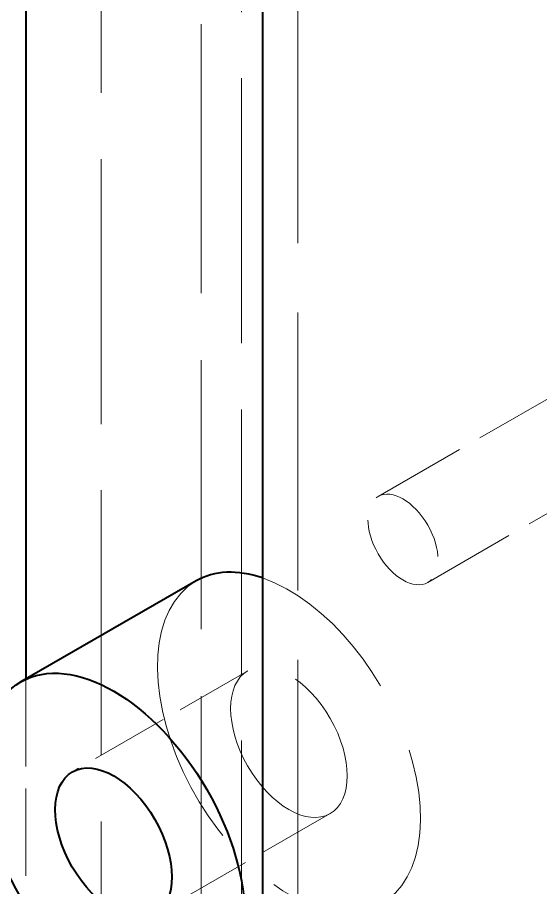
# Model space of a CAD drawing. Header units: millimetres. Extents: x 0 to 2378, y 0 to 1682.
# Drawn here: x 2160.06 to 2168.5, y 1447.97 to 1462 of the extents above; entities that cross this region are included whole.
import ezdxf

# ---------------------------------------------------------------- set-up
doc = ezdxf.new("R2010")
doc.units = ezdxf.units.MM
doc.header["$LTSCALE"] = 2
doc.linetypes.add('DASHED', pattern=[0.2067, 0.1654, -0.0413])
doc.layers.add('가려진 것(ISO)', color=2, linetype='DASHED', lineweight=18)
doc.layers.add('가시적인 것(ISO)', color=3, linetype='Continuous', lineweight=40)

msp = doc.modelspace()

# ---------------------------------------------------------------- linework, layer by layer
at = {"layer": '가려진 것(ISO)', "ltscale": 13.102725}
msp.add_line((2163.0227, 1441.3027), (2163.0227, 1547.5838), dxfattribs=at)
at = {"layer": '가려진 것(ISO)', "ltscale": 12.917272}
for p, q in [((2163.6733, 1546.457), (2163.6733, 1441.6802)), ((2161.4105, 1545.154), (2161.4105, 1440.3772))]:
    msp.add_line(p, q, dxfattribs=at)
at = {"layer": '가려진 것(ISO)', "ltscale": 13.546203}
msp.add_line((2164.5784, 1430.3582), (2164.5784, 1462.406), dxfattribs=at)
at = {"layer": '가려진 것(ISO)', "ltscale": 4.571172}
for p, q in [((2165.8762, 1454.2736), (2169.2703, 1456.2281)), ((2166.6747, 1452.8871), (2170.0688, 1454.8416))]:
    msp.add_line(p, q, dxfattribs=at)
at = {"layer": '가려진 것(ISO)', "ltscale": 3.809293}
for p, q in [((2163.7735, 1451.4635), (2160.9451, 1449.8347)), ((2165.1004, 1449.1594), (2162.2719, 1447.5306))]:
    msp.add_line(p, q, dxfattribs=at)
at = {"layer": '가려진 것(ISO)', "ltscale": 4.264752}
msp.add_line((2160.1943, 1451.3302), (2160.1943, 1447.669), dxfattribs=at)
at = {"layer": '가려진 것(ISO)', "ltscale": 4.786925}
msp.add_ellipse((2166.2754, 1453.5803), major_axis=(0.3992, -0.6933), ratio=0.5780931, dxfattribs=at)
at = {"layer": '가려진 것(ISO)', "ltscale": 13.790709}
msp.add_ellipse((2164.437, 1450.3115), major_axis=(1.4971, -2.5998), ratio=0.5780931, start_param=3.1415927, end_param=8.8426714, dxfattribs=at)
at = {"layer": '가려진 것(ISO)', "ltscale": 10.102645}
msp.add_ellipse((2164.437, 1450.3115), major_axis=(0.6634, -1.152), ratio=0.5780931, dxfattribs=at)
at = {"layer": '가시적인 것(ISO)'}
for p, q in [((2160.1943, 1464.2791), (2160.1943, 1451.3302)), ((2164.0127, 1462.0803), (2164.0127, 1430.0324)), ((2162.9399, 1452.9112), (2160.1114, 1451.2824))]:
    msp.add_line(p, q, dxfattribs=at)
msp.add_ellipse((2164.437, 1450.3115), major_axis=(-1.4971, 2.5998), ratio=0.5780931, start_param=5.7010788, end_param=6.2831853, dxfattribs=at)
for major_axis in [(1.4971, -2.5998), (0.6634, -1.152)]:
    msp.add_ellipse((2161.6085, 1448.6827), major_axis=major_axis, ratio=0.5780931, dxfattribs=at)

doc.saveas('drawing.dxf')
